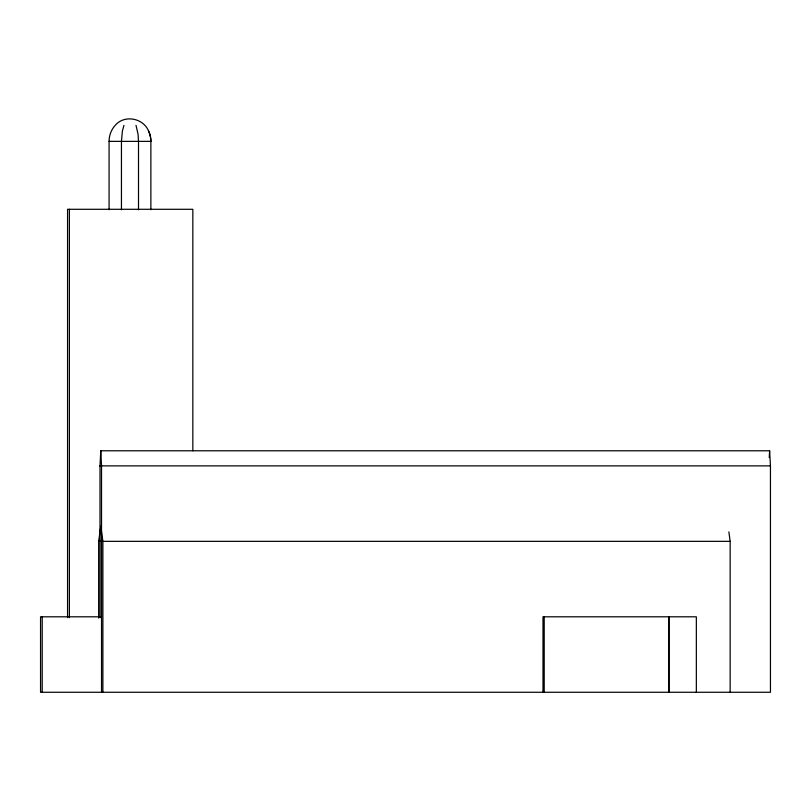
<?xml version="1.0" encoding="UTF-8"?>
<svg xmlns="http://www.w3.org/2000/svg" width="811" height="811" viewBox="0 0 811 811"><rect width="100%" height="100%" fill="white"/><g stroke="black" fill="none" stroke-linecap="round" stroke-linejoin="round"><path stroke-width="1.22" d="M101.527 616.806L40.55 616.806L40.55 692.27L770.45 692.27L770.45 465.869L769.619 450.784L100.767 450.784L100.017 465.869L100.017 617.647M769.244 457.566L769.619 450.784M98.658 618.063L98.658 541.342L100.767 526.248L102.885 541.342L102.885 692.27M123.951 125.36L122.38 131.098L121.447 141.367L121.447 209.755M109.069 209.755L109.069 141.367L150.876 141.367L150.876 209.755M770.45 465.869L100.017 465.869L101.527 465.869L101.527 692.27M98.658 541.342L730.153 541.342L730.153 692.27M148.606 131.088A22.728 21.025 90 0 1 150.876 141.367A22.708 20.974 90 0 0 148.606 131.088C143.354 118.041 124.387 114.402 115.203 125.36A22.647 20.914 -89.9 0 0 109.079 141.367M136.015 125.36L138.083 134.373L138.509 141.367L138.509 209.755M728.876 531.904L730.153 541.322M100.767 450.784L101.527 465.869M696.345 692.27L696.345 616.806L542.995 616.806L542.995 692.27M669.024 616.806L669.024 692.27M668.72 616.806L668.72 692.27M544.201 616.806L544.201 692.27M192.836 450.784L192.836 209.289L67.566 209.289L67.566 617.668M69.381 209.289L69.381 617.668M42.213 616.806L42.213 692.27"/></g></svg>
